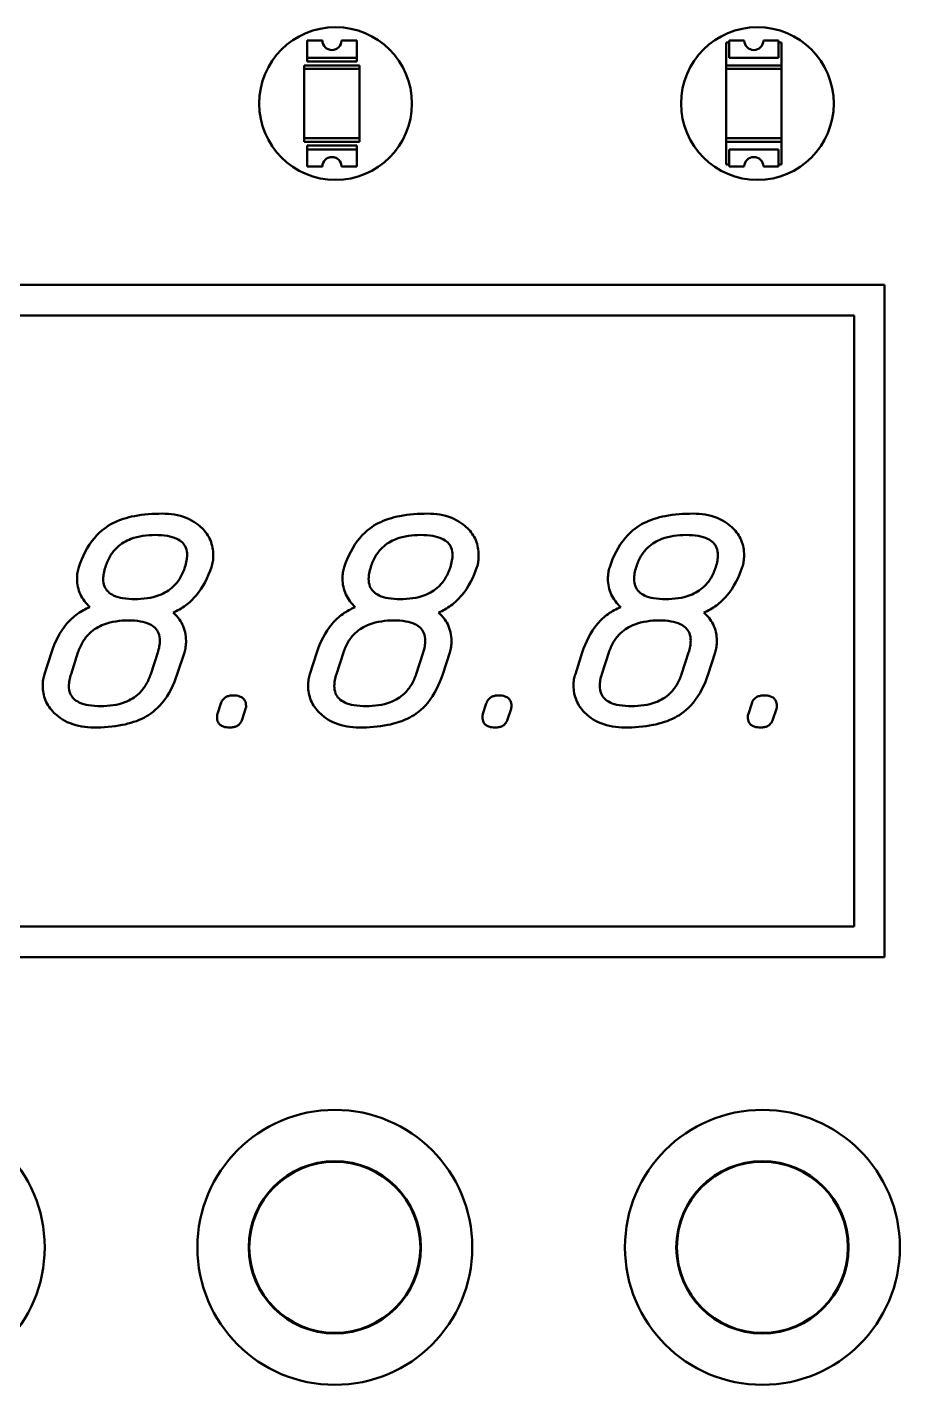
# Model space of a CAD drawing. Header units: millimetres. Extents: x 2121 to 4904, y 892 to 1933.
# Drawn here: x 2427.03 to 2448.46, y 1606.63 to 1639.96 of the extents above; entities that cross this region are included whole.
import ezdxf

# ---------------------------------------------------------------- set-up
doc = ezdxf.new("R2010")
doc.units = ezdxf.units.MM
doc.header["$LTSCALE"] = 1.8
doc.layers.add('외형선(ISO)', color=7, linetype='Continuous', lineweight=50)

msp = doc.modelspace()

# ---------------------------------------------------------------- linework, layer by layer
at = {"layer": '외형선(ISO)', "color": 7}
for p, q in [((2433.904, 1639.633), (2434.279, 1639.633)), ((2433.904, 1639.211), (2433.904, 1639.633)), ((2434.748, 1639.633), (2435.123, 1639.633)), ((2435.123, 1639.633), (2435.123, 1639.211)), ((2444.264, 1639.586), (2444.194, 1639.586)), ((2444.194, 1639.586), (2444.194, 1639.023)), ((2444.264, 1639.633), (2444.639, 1639.633)), ((2444.264, 1639.211), (2444.264, 1639.633)), ((2445.108, 1639.633), (2445.483, 1639.633)), ((2445.483, 1639.633), (2445.483, 1639.211)), ((2445.553, 1639.586), (2445.483, 1639.586)), ((2445.553, 1639.023), (2445.553, 1639.586)), ((2433.904, 1639.211), (2435.123, 1639.211)), ((2433.904, 1639.117), (2433.904, 1639.211)), ((2435.123, 1639.117), (2433.904, 1639.117)), ((2435.123, 1639.211), (2435.123, 1639.117)), ((2444.264, 1639.211), (2445.483, 1639.211)), ((2433.834, 1639.023), (2433.834, 1638.937)), ((2435.194, 1639.023), (2433.834, 1639.023)), ((2433.834, 1638.937), (2435.194, 1638.937)), ((2433.834, 1637.235), (2433.834, 1638.937)), ((2435.194, 1638.937), (2435.194, 1639.023)), ((2435.194, 1638.937), (2435.194, 1637.235)), ((2444.194, 1639.023), (2444.194, 1638.937)), ((2445.553, 1639.023), (2444.194, 1639.023)), ((2444.194, 1638.937), (2445.553, 1638.937)), ((2444.194, 1637.235), (2444.194, 1638.937)), ((2445.553, 1638.937), (2445.553, 1639.023)), ((2445.553, 1638.937), (2445.553, 1637.235)), ((2435.194, 1637.235), (2433.834, 1637.235)), ((2433.834, 1637.235), (2433.834, 1637.148)), ((2433.834, 1637.148), (2435.194, 1637.148)), ((2435.194, 1637.235), (2435.194, 1637.148)), ((2445.553, 1637.235), (2444.194, 1637.235)), ((2444.194, 1637.235), (2444.194, 1637.148)), ((2444.194, 1637.148), (2444.194, 1636.586)), ((2444.194, 1637.148), (2445.553, 1637.148)), ((2445.553, 1637.235), (2445.553, 1637.148)), ((2445.553, 1636.586), (2445.553, 1637.148)), ((2433.904, 1637.055), (2435.123, 1637.055)), ((2433.904, 1636.961), (2433.904, 1637.055)), ((2435.123, 1636.961), (2433.904, 1636.961)), ((2433.904, 1636.539), (2433.904, 1636.961)), ((2435.123, 1637.055), (2435.123, 1636.961)), ((2435.123, 1636.961), (2435.123, 1636.539)), ((2445.483, 1636.961), (2444.264, 1636.961)), ((2444.264, 1636.539), (2444.264, 1636.961)), ((2445.483, 1636.961), (2445.483, 1636.539)), ((2434.279, 1636.539), (2433.904, 1636.539)), ((2435.123, 1636.539), (2434.748, 1636.539)), ((2444.194, 1636.586), (2444.264, 1636.586)), ((2444.639, 1636.539), (2444.264, 1636.539)), ((2445.483, 1636.539), (2445.108, 1636.539)), ((2445.483, 1636.586), (2445.553, 1636.586)), ((2410.584, 1633.633), (2448.084, 1633.633)), ((2448.084, 1633.633), (2448.084, 1617.133)), ((2411.334, 1632.883), (2447.334, 1632.883)), ((2447.334, 1632.883), (2447.334, 1617.883)), ((2427.625, 1624.61), (2427.455, 1624.081)), ((2428.106, 1624.081), (2428.277, 1624.61)), ((2430.235, 1624.61), (2430.064, 1624.081)), ((2430.716, 1624.081), (2430.891, 1624.61)), ((2434.143, 1624.61), (2433.972, 1624.081)), ((2434.624, 1624.081), (2434.794, 1624.61)), ((2436.753, 1624.61), (2436.582, 1624.081)), ((2437.233, 1624.081), (2437.408, 1624.61)), ((2440.661, 1624.61), (2440.49, 1624.081)), ((2441.141, 1624.081), (2441.312, 1624.61)), ((2443.27, 1624.61), (2443.1, 1624.081)), ((2443.751, 1624.081), (2443.926, 1624.61)), ((2431.787, 1623.36), (2431.704, 1623.102)), ((2432.307, 1622.966), (2432.394, 1623.224)), ((2438.304, 1623.36), (2438.221, 1623.102)), ((2438.825, 1622.966), (2438.912, 1623.224)), ((2444.822, 1623.36), (2444.739, 1623.102)), ((2445.342, 1622.966), (2445.43, 1623.224)), ((2447.334, 1617.883), (2411.334, 1617.883)), ((2448.084, 1617.133), (2410.584, 1617.133)), ((2432.496, 1610.233), (2432.481, 1610.233)), ((2436.687, 1610.233), (2436.672, 1610.233)), ((2442.996, 1610.233), (2442.981, 1610.233)), ((2447.187, 1610.233), (2447.172, 1610.233)), ((2432.481, 1609.783), (2432.496, 1609.783)), ((2436.672, 1609.783), (2436.687, 1609.783)), ((2442.981, 1609.783), (2442.996, 1609.783)), ((2447.172, 1609.783), (2447.187, 1609.783))]:
    msp.add_line(p, q, dxfattribs=at)
for centre, radius in [((2434.602, 1638.086), 1.875), ((2444.961, 1638.086), 1.875), ((2424.084, 1610.008), 3.375), ((2434.584, 1610.008), 3.375), ((2445.084, 1610.008), 3.375), ((2434.584, 1610.008), 2.115), ((2434.584, 1610.008), 2.1), ((2445.084, 1610.008), 2.115), ((2445.084, 1610.008), 2.1)]:
    msp.add_circle(centre, radius, dxfattribs=at)
for centre, start, end in [((2434.514, 1639.633), 180, 0), ((2444.873, 1639.633), 180, 0), ((2434.514, 1636.539), 0, 180), ((2444.873, 1636.539), 0, 180)]:
    msp.add_arc(centre, 0.234, start, end, dxfattribs=at)
for points, knots in [([(2430.344, 1628.019), (2430.118, 1628.019), (2429.884, 1628.004), (2429.478, 1627.924), (2429.295, 1627.869), (2429.003, 1627.718), (2428.84, 1627.611), (2428.506, 1627.213), (2428.385, 1626.964), (2428.298, 1626.708)], [-0.2492526, -0.2492526, -0.2492526, -0.2492526, -0.1695753, -0.1695753, -0.1037794, -0.1037794, -0.0540017, -0.0540017, 0, 0, 0, 0]), ([(2431.599, 1626.992), (2431.599, 1627.121), (2431.577, 1627.247), (2431.48, 1627.478), (2431.412, 1627.576), (2431.249, 1627.736), (2431.124, 1627.838), (2430.748, 1627.99), (2430.547, 1628.019), (2430.344, 1628.019)], [-0.1759804, -0.1759804, -0.1759804, -0.1759804, -0.1269658, -0.1269658, -0.0809876, -0.0809876, -0.0404742, -0.0404742, 0, 0, 0, 0]), ([(2436.862, 1628.019), (2436.636, 1628.019), (2436.402, 1628.004), (2435.996, 1627.924), (2435.813, 1627.869), (2435.521, 1627.718), (2435.357, 1627.611), (2435.024, 1627.213), (2434.902, 1626.964), (2434.816, 1626.708)], [-0.2492526, -0.2492526, -0.2492526, -0.2492526, -0.1695753, -0.1695753, -0.1037794, -0.1037794, -0.0540017, -0.0540017, 0, 0, 0, 0]), ([(2438.116, 1626.992), (2438.116, 1627.121), (2438.095, 1627.247), (2437.998, 1627.478), (2437.929, 1627.576), (2437.767, 1627.736), (2437.642, 1627.838), (2437.266, 1627.99), (2437.064, 1628.019), (2436.862, 1628.019)], [-0.1759804, -0.1759804, -0.1759804, -0.1759804, -0.1269658, -0.1269658, -0.0809876, -0.0809876, -0.0404742, -0.0404742, 0, 0, 0, 0]), ([(2443.38, 1628.019), (2443.153, 1628.019), (2442.92, 1628.004), (2442.514, 1627.924), (2442.331, 1627.869), (2442.038, 1627.718), (2441.875, 1627.611), (2441.542, 1627.213), (2441.42, 1626.964), (2441.334, 1626.708)], [-0.2492526, -0.2492526, -0.2492526, -0.2492526, -0.1695753, -0.1695753, -0.1037794, -0.1037794, -0.0540017, -0.0540017, 0, 0, 0, 0]), ([(2444.634, 1626.992), (2444.634, 1627.121), (2444.613, 1627.247), (2444.516, 1627.478), (2444.447, 1627.576), (2444.285, 1627.736), (2444.159, 1627.838), (2443.784, 1627.99), (2443.582, 1628.019), (2443.38, 1628.019)], [-0.1759804, -0.1759804, -0.1759804, -0.1759804, -0.1269658, -0.1269658, -0.0809876, -0.0809876, -0.0404742, -0.0404742, 0, 0, 0, 0]), ([(2428.95, 1626.708), (2428.979, 1626.801), (2429.017, 1626.891), (2429.114, 1627.053), (2429.17, 1627.124), (2429.335, 1627.281), (2429.451, 1627.35), (2429.766, 1627.47), (2429.973, 1627.495), (2430.174, 1627.495)], [-0.1051104, -0.1051104, -0.1051104, -0.1051104, -0.0856042, -0.0856042, -0.0673949, -0.0673949, -0.040092, -0.040092, 0, 0, 0, 0]), ([(2430.174, 1627.495), (2430.273, 1627.495), (2430.376, 1627.489), (2430.551, 1627.459), (2430.631, 1627.437), (2430.753, 1627.379), (2430.8, 1627.348), (2430.876, 1627.272), (2430.904, 1627.23), (2430.947, 1627.125), (2430.956, 1627.063), (2430.956, 1627.001)], [-0.06957685, -0.06957685, -0.06957685, -0.06957685, -0.04972908, -0.04972908, -0.03398166, -0.03398166, -0.02271437, -0.02271437, -0.01241075, -0.01241075, 0, 0, 0, 0]), ([(2435.467, 1626.708), (2435.496, 1626.801), (2435.535, 1626.891), (2435.632, 1627.053), (2435.688, 1627.124), (2435.853, 1627.281), (2435.969, 1627.35), (2436.284, 1627.47), (2436.491, 1627.495), (2436.691, 1627.495)], [-0.1051104, -0.1051104, -0.1051104, -0.1051104, -0.0856042, -0.0856042, -0.0673949, -0.0673949, -0.040092, -0.040092, 0, 0, 0, 0]), ([(2436.691, 1627.495), (2436.79, 1627.495), (2436.894, 1627.489), (2437.069, 1627.459), (2437.148, 1627.437), (2437.27, 1627.379), (2437.318, 1627.348), (2437.394, 1627.272), (2437.422, 1627.23), (2437.465, 1627.125), (2437.474, 1627.063), (2437.474, 1627.001)], [-0.06957685, -0.06957685, -0.06957685, -0.06957685, -0.04972908, -0.04972908, -0.03398166, -0.03398166, -0.02271437, -0.02271437, -0.01241075, -0.01241075, 0, 0, 0, 0]), ([(2441.985, 1626.708), (2442.014, 1626.801), (2442.052, 1626.891), (2442.149, 1627.053), (2442.205, 1627.124), (2442.371, 1627.281), (2442.487, 1627.35), (2442.802, 1627.47), (2443.009, 1627.495), (2443.209, 1627.495)], [-0.1051104, -0.1051104, -0.1051104, -0.1051104, -0.0856042, -0.0856042, -0.0673949, -0.0673949, -0.040092, -0.040092, 0, 0, 0, 0]), ([(2443.209, 1627.495), (2443.308, 1627.495), (2443.412, 1627.489), (2443.587, 1627.459), (2443.666, 1627.437), (2443.788, 1627.379), (2443.835, 1627.348), (2443.912, 1627.272), (2443.94, 1627.23), (2443.982, 1627.125), (2443.992, 1627.063), (2443.992, 1627.001)], [-0.06957685, -0.06957685, -0.06957685, -0.06957685, -0.04972908, -0.04972908, -0.03398166, -0.03398166, -0.02271437, -0.02271437, -0.01241075, -0.01241075, 0, 0, 0, 0]), ([(2430.956, 1627.001), (2430.956, 1626.956), (2430.951, 1626.91), (2430.934, 1626.813), (2430.92, 1626.76), (2430.904, 1626.708)], [-0.01971232, -0.01971232, -0.01971232, -0.01971232, -0.0107891, -0.0107891, 0, 0, 0, 0]), ([(2431.555, 1626.708), (2431.57, 1626.752), (2431.581, 1626.797), (2431.595, 1626.892), (2431.599, 1626.942), (2431.599, 1626.992)], [-0.01925722, -0.01925722, -0.01925722, -0.01925722, -0.01001082, -0.01001082, 0, 0, 0, 0]), ([(2437.474, 1627.001), (2437.474, 1626.956), (2437.469, 1626.91), (2437.451, 1626.813), (2437.437, 1626.76), (2437.421, 1626.708)], [-0.01971232, -0.01971232, -0.01971232, -0.01971232, -0.0107891, -0.0107891, 0, 0, 0, 0]), ([(2438.073, 1626.708), (2438.088, 1626.752), (2438.099, 1626.797), (2438.113, 1626.892), (2438.116, 1626.942), (2438.116, 1626.992)], [-0.01925722, -0.01925722, -0.01925722, -0.01925722, -0.01001082, -0.01001082, 0, 0, 0, 0]), ([(2443.992, 1627.001), (2443.992, 1626.956), (2443.986, 1626.91), (2443.969, 1626.813), (2443.955, 1626.76), (2443.939, 1626.708)], [-0.01971232, -0.01971232, -0.01971232, -0.01971232, -0.0107891, -0.0107891, 0, 0, 0, 0]), ([(2444.59, 1626.708), (2444.606, 1626.752), (2444.616, 1626.797), (2444.631, 1626.892), (2444.634, 1626.942), (2444.634, 1626.992)], [-0.01925722, -0.01925722, -0.01925722, -0.01925722, -0.01001082, -0.01001082, 0, 0, 0, 0]), ([(2428.298, 1626.708), (2428.283, 1626.665), (2428.273, 1626.621), (2428.258, 1626.526), (2428.255, 1626.475), (2428.255, 1626.424)], [-0.01923036, -0.01923036, -0.01923036, -0.01923036, -0.01013747, -0.01013747, 0, 0, 0, 0]), ([(2428.897, 1626.415), (2428.897, 1626.46), (2428.903, 1626.506), (2428.92, 1626.603), (2428.934, 1626.656), (2428.95, 1626.708)], [-0.01971232, -0.01971232, -0.01971232, -0.01971232, -0.0107891, -0.0107891, 0, 0, 0, 0]), ([(2430.904, 1626.708), (2430.875, 1626.615), (2430.837, 1626.525), (2430.74, 1626.364), (2430.684, 1626.293), (2430.518, 1626.136), (2430.401, 1626.067), (2430.083, 1625.946), (2429.874, 1625.921), (2429.671, 1625.921)], [-0.105604, -0.105604, -0.105604, -0.105604, -0.0861489, -0.0861489, -0.0679576, -0.0679576, -0.0405215, -0.0405215, 0, 0, 0, 0]), ([(2430.611, 1625.589), (2430.72, 1625.635), (2430.822, 1625.693), (2431.014, 1625.835), (2431.1, 1625.917), (2431.349, 1626.212), (2431.47, 1626.456), (2431.555, 1626.708)], [-0.1009025, -0.1009025, -0.1009025, -0.1009025, -0.0772262, -0.0772262, -0.0533057, -0.0533057, 0, 0, 0, 0]), ([(2434.816, 1626.708), (2434.801, 1626.665), (2434.79, 1626.621), (2434.776, 1626.526), (2434.772, 1626.475), (2434.772, 1626.424)], [-0.01923036, -0.01923036, -0.01923036, -0.01923036, -0.01013747, -0.01013747, 0, 0, 0, 0]), ([(2435.415, 1626.415), (2435.415, 1626.46), (2435.42, 1626.506), (2435.438, 1626.603), (2435.452, 1626.656), (2435.467, 1626.708)], [-0.01971232, -0.01971232, -0.01971232, -0.01971232, -0.0107891, -0.0107891, 0, 0, 0, 0]), ([(2437.421, 1626.708), (2437.392, 1626.615), (2437.354, 1626.525), (2437.257, 1626.364), (2437.201, 1626.293), (2437.035, 1626.136), (2436.919, 1626.067), (2436.601, 1625.946), (2436.391, 1625.921), (2436.189, 1625.921)], [-0.105604, -0.105604, -0.105604, -0.105604, -0.0861489, -0.0861489, -0.0679576, -0.0679576, -0.0405215, -0.0405215, 0, 0, 0, 0]), ([(2437.129, 1625.589), (2437.238, 1625.635), (2437.34, 1625.693), (2437.531, 1625.835), (2437.617, 1625.917), (2437.867, 1626.212), (2437.987, 1626.456), (2438.073, 1626.708)], [-0.1009025, -0.1009025, -0.1009025, -0.1009025, -0.0772262, -0.0772262, -0.0533057, -0.0533057, 0, 0, 0, 0]), ([(2441.334, 1626.708), (2441.318, 1626.665), (2441.308, 1626.621), (2441.293, 1626.526), (2441.29, 1626.475), (2441.29, 1626.424)], [-0.01923036, -0.01923036, -0.01923036, -0.01923036, -0.01013747, -0.01013747, 0, 0, 0, 0]), ([(2441.933, 1626.415), (2441.933, 1626.46), (2441.938, 1626.506), (2441.955, 1626.603), (2441.969, 1626.656), (2441.985, 1626.708)], [-0.01971232, -0.01971232, -0.01971232, -0.01971232, -0.0107891, -0.0107891, 0, 0, 0, 0]), ([(2443.939, 1626.708), (2443.91, 1626.615), (2443.872, 1626.525), (2443.775, 1626.364), (2443.719, 1626.293), (2443.553, 1626.136), (2443.436, 1626.067), (2443.118, 1625.946), (2442.909, 1625.921), (2442.706, 1625.921)], [-0.105604, -0.105604, -0.105604, -0.105604, -0.0861489, -0.0861489, -0.0679576, -0.0679576, -0.0405215, -0.0405215, 0, 0, 0, 0]), ([(2443.646, 1625.589), (2443.755, 1625.635), (2443.858, 1625.693), (2444.049, 1625.835), (2444.135, 1625.917), (2444.384, 1626.212), (2444.505, 1626.456), (2444.59, 1626.708)], [-0.1009025, -0.1009025, -0.1009025, -0.1009025, -0.0772262, -0.0772262, -0.0533057, -0.0533057, 0, 0, 0, 0]), ([(2428.255, 1626.424), (2428.255, 1626.356), (2428.261, 1626.288), (2428.289, 1626.157), (2428.31, 1626.095), (2428.392, 1625.916), (2428.473, 1625.813), (2428.569, 1625.724)], [-0.05306697, -0.05306697, -0.05306697, -0.05306697, -0.03943906, -0.03943906, -0.02626191, -0.02626191, 0, 0, 0, 0]), ([(2429.671, 1625.921), (2429.574, 1625.921), (2429.472, 1625.927), (2429.3, 1625.957), (2429.222, 1625.978), (2429.101, 1626.035), (2429.054, 1626.066), (2428.978, 1626.142), (2428.95, 1626.185), (2428.907, 1626.291), (2428.897, 1626.353), (2428.897, 1626.415)], [-0.06908407, -0.06908407, -0.06908407, -0.06908407, -0.0495896, -0.0495896, -0.03407812, -0.03407812, -0.02283564, -0.02283564, -0.01249575, -0.01249575, 0, 0, 0, 0]), ([(2434.772, 1626.424), (2434.772, 1626.356), (2434.779, 1626.288), (2434.807, 1626.157), (2434.827, 1626.095), (2434.91, 1625.916), (2434.99, 1625.813), (2435.087, 1625.724)], [-0.05306697, -0.05306697, -0.05306697, -0.05306697, -0.03943906, -0.03943906, -0.02626191, -0.02626191, 0, 0, 0, 0]), ([(2436.189, 1625.921), (2436.091, 1625.921), (2435.99, 1625.927), (2435.818, 1625.957), (2435.74, 1625.978), (2435.619, 1626.035), (2435.571, 1626.066), (2435.495, 1626.142), (2435.467, 1626.185), (2435.424, 1626.291), (2435.415, 1626.353), (2435.415, 1626.415)], [-0.06908407, -0.06908407, -0.06908407, -0.06908407, -0.0495896, -0.0495896, -0.03407812, -0.03407812, -0.02283564, -0.02283564, -0.01249575, -0.01249575, 0, 0, 0, 0]), ([(2441.29, 1626.424), (2441.29, 1626.356), (2441.297, 1626.288), (2441.324, 1626.157), (2441.345, 1626.095), (2441.428, 1625.916), (2441.508, 1625.813), (2441.605, 1625.724)], [-0.05306697, -0.05306697, -0.05306697, -0.05306697, -0.03943906, -0.03943906, -0.02626191, -0.02626191, 0, 0, 0, 0]), ([(2442.706, 1625.921), (2442.609, 1625.921), (2442.508, 1625.927), (2442.335, 1625.957), (2442.257, 1625.978), (2442.136, 1626.035), (2442.089, 1626.066), (2442.013, 1626.142), (2441.985, 1626.185), (2441.942, 1626.291), (2441.933, 1626.353), (2441.933, 1626.415)], [-0.06908407, -0.06908407, -0.06908407, -0.06908407, -0.0495896, -0.0495896, -0.03407812, -0.03407812, -0.02283564, -0.02283564, -0.01249575, -0.01249575, 0, 0, 0, 0]), ([(2428.569, 1625.724), (2428.459, 1625.68), (2428.356, 1625.624), (2428.163, 1625.485), (2428.076, 1625.404), (2427.826, 1625.109), (2427.708, 1624.864), (2427.625, 1624.61)], [-0.100957, -0.100957, -0.100957, -0.100957, -0.0772493, -0.0772493, -0.0533747, -0.0533747, 0, 0, 0, 0]), ([(2430.93, 1624.894), (2430.93, 1624.966), (2430.923, 1625.038), (2430.892, 1625.177), (2430.869, 1625.242), (2430.782, 1625.414), (2430.704, 1625.508), (2430.611, 1625.589)], [-0.05306065, -0.05306065, -0.05306065, -0.05306065, -0.03856375, -0.03856375, -0.02470731, -0.02470731, 0, 0, 0, 0]), ([(2435.087, 1625.724), (2434.977, 1625.68), (2434.873, 1625.624), (2434.68, 1625.485), (2434.594, 1625.404), (2434.344, 1625.109), (2434.225, 1624.864), (2434.143, 1624.61)], [-0.100957, -0.100957, -0.100957, -0.100957, -0.0772493, -0.0772493, -0.0533747, -0.0533747, 0, 0, 0, 0]), ([(2437.448, 1624.894), (2437.448, 1624.966), (2437.441, 1625.038), (2437.409, 1625.177), (2437.386, 1625.242), (2437.3, 1625.414), (2437.222, 1625.508), (2437.129, 1625.589)], [-0.05306065, -0.05306065, -0.05306065, -0.05306065, -0.03856375, -0.03856375, -0.02470731, -0.02470731, 0, 0, 0, 0]), ([(2441.605, 1625.724), (2441.495, 1625.68), (2441.391, 1625.624), (2441.198, 1625.485), (2441.112, 1625.404), (2440.862, 1625.109), (2440.743, 1624.864), (2440.661, 1624.61)], [-0.100957, -0.100957, -0.100957, -0.100957, -0.0772493, -0.0772493, -0.0533747, -0.0533747, 0, 0, 0, 0]), ([(2443.965, 1624.894), (2443.965, 1624.966), (2443.958, 1625.038), (2443.927, 1625.177), (2443.904, 1625.242), (2443.818, 1625.414), (2443.74, 1625.508), (2443.646, 1625.589)], [-0.05306065, -0.05306065, -0.05306065, -0.05306065, -0.03856375, -0.03856375, -0.02470731, -0.02470731, 0, 0, 0, 0]), ([(2428.277, 1624.61), (2428.307, 1624.702), (2428.346, 1624.79), (2428.443, 1624.95), (2428.499, 1625.02), (2428.665, 1625.178), (2428.783, 1625.249), (2429.102, 1625.371), (2429.311, 1625.397), (2429.514, 1625.397)], [-0.1057103, -0.1057103, -0.1057103, -0.1057103, -0.0864105, -0.0864105, -0.0683639, -0.0683639, -0.0405221, -0.0405221, 0, 0, 0, 0]), ([(2429.514, 1625.397), (2429.611, 1625.397), (2429.712, 1625.391), (2429.885, 1625.361), (2429.963, 1625.34), (2430.084, 1625.283), (2430.131, 1625.252), (2430.207, 1625.175), (2430.235, 1625.133), (2430.278, 1625.027), (2430.287, 1624.965), (2430.287, 1624.903)], [-0.06908407, -0.06908407, -0.06908407, -0.06908407, -0.0495896, -0.0495896, -0.03407812, -0.03407812, -0.02283564, -0.02283564, -0.01249575, -0.01249575, 0, 0, 0, 0]), ([(2434.794, 1624.61), (2434.824, 1624.702), (2434.863, 1624.79), (2434.961, 1624.95), (2435.016, 1625.02), (2435.183, 1625.178), (2435.301, 1625.249), (2435.62, 1625.371), (2435.829, 1625.397), (2436.031, 1625.397)], [-0.1057103, -0.1057103, -0.1057103, -0.1057103, -0.0864105, -0.0864105, -0.0683639, -0.0683639, -0.0405221, -0.0405221, 0, 0, 0, 0]), ([(2436.031, 1625.397), (2436.129, 1625.397), (2436.23, 1625.391), (2436.402, 1625.361), (2436.48, 1625.34), (2436.601, 1625.283), (2436.649, 1625.252), (2436.725, 1625.175), (2436.753, 1625.133), (2436.796, 1625.027), (2436.805, 1624.965), (2436.805, 1624.903)], [-0.06908407, -0.06908407, -0.06908407, -0.06908407, -0.0495896, -0.0495896, -0.03407812, -0.03407812, -0.02283564, -0.02283564, -0.01249575, -0.01249575, 0, 0, 0, 0]), ([(2441.312, 1624.61), (2441.342, 1624.702), (2441.381, 1624.79), (2441.478, 1624.95), (2441.534, 1625.02), (2441.7, 1625.178), (2441.818, 1625.249), (2442.138, 1625.371), (2442.346, 1625.397), (2442.549, 1625.397)], [-0.1057103, -0.1057103, -0.1057103, -0.1057103, -0.0864105, -0.0864105, -0.0683639, -0.0683639, -0.0405221, -0.0405221, 0, 0, 0, 0]), ([(2442.549, 1625.397), (2442.646, 1625.397), (2442.748, 1625.391), (2442.92, 1625.361), (2442.998, 1625.34), (2443.119, 1625.283), (2443.166, 1625.252), (2443.242, 1625.175), (2443.27, 1625.133), (2443.313, 1625.027), (2443.323, 1624.965), (2443.323, 1624.903)], [-0.06908407, -0.06908407, -0.06908407, -0.06908407, -0.0495896, -0.0495896, -0.03407812, -0.03407812, -0.02283564, -0.02283564, -0.01249575, -0.01249575, 0, 0, 0, 0]), ([(2430.287, 1624.903), (2430.287, 1624.855), (2430.283, 1624.808), (2430.265, 1624.71), (2430.251, 1624.659), (2430.235, 1624.61)], [-0.01989755, -0.01989755, -0.01989755, -0.01989755, -0.01044879, -0.01044879, 0, 0, 0, 0]), ([(2430.891, 1624.61), (2430.904, 1624.654), (2430.914, 1624.7), (2430.927, 1624.795), (2430.93, 1624.845), (2430.93, 1624.894)], [-0.01920575, -0.01920575, -0.01920575, -0.01920575, -0.00986769, -0.00986769, 0, 0, 0, 0]), ([(2436.805, 1624.903), (2436.805, 1624.855), (2436.8, 1624.808), (2436.783, 1624.71), (2436.769, 1624.659), (2436.753, 1624.61)], [-0.01989755, -0.01989755, -0.01989755, -0.01989755, -0.01044879, -0.01044879, 0, 0, 0, 0]), ([(2437.408, 1624.61), (2437.422, 1624.654), (2437.431, 1624.7), (2437.445, 1624.795), (2437.448, 1624.845), (2437.448, 1624.894)], [-0.01920575, -0.01920575, -0.01920575, -0.01920575, -0.00986769, -0.00986769, 0, 0, 0, 0]), ([(2443.323, 1624.903), (2443.323, 1624.855), (2443.318, 1624.808), (2443.3, 1624.71), (2443.287, 1624.659), (2443.27, 1624.61)], [-0.01989755, -0.01989755, -0.01989755, -0.01989755, -0.01044879, -0.01044879, 0, 0, 0, 0]), ([(2443.926, 1624.61), (2443.939, 1624.654), (2443.949, 1624.7), (2443.962, 1624.795), (2443.965, 1624.845), (2443.965, 1624.894)], [-0.01920575, -0.01920575, -0.01920575, -0.01920575, -0.00986769, -0.00986769, 0, 0, 0, 0]), ([(2427.455, 1624.081), (2427.44, 1624.036), (2427.429, 1623.991), (2427.414, 1623.895), (2427.411, 1623.846), (2427.411, 1623.797)], [-0.01927353, -0.01927353, -0.01927353, -0.01927353, -0.00987909, -0.00987909, 0, 0, 0, 0]), ([(2427.411, 1623.797), (2427.411, 1623.672), (2427.432, 1623.55), (2427.528, 1623.32), (2427.599, 1623.22), (2427.768, 1623.053), (2427.894, 1622.95), (2428.267, 1622.799), (2428.466, 1622.769), (2428.666, 1622.769)], [-0.1709096, -0.1709096, -0.1709096, -0.1709096, -0.125717, -0.125717, -0.0805637, -0.0805637, -0.0399393, -0.0399393, 0, 0, 0, 0]), ([(2428.054, 1623.788), (2428.054, 1623.835), (2428.058, 1623.882), (2428.076, 1623.98), (2428.09, 1624.031), (2428.106, 1624.081)], [-0.01989755, -0.01989755, -0.01989755, -0.01989755, -0.01044879, -0.01044879, 0, 0, 0, 0]), ([(2428.836, 1623.294), (2428.737, 1623.294), (2428.634, 1623.3), (2428.458, 1623.33), (2428.379, 1623.351), (2428.257, 1623.409), (2428.21, 1623.44), (2428.134, 1623.517), (2428.106, 1623.559), (2428.063, 1623.664), (2428.054, 1623.726), (2428.054, 1623.788)], [-0.06957685, -0.06957685, -0.06957685, -0.06957685, -0.04972908, -0.04972908, -0.03398166, -0.03398166, -0.02271437, -0.02271437, -0.01241075, -0.01241075, 0, 0, 0, 0]), ([(2428.666, 1622.769), (2428.897, 1622.769), (2429.137, 1622.786), (2429.552, 1622.869), (2429.739, 1622.927), (2430.038, 1623.085), (2430.196, 1623.192), (2430.516, 1623.582), (2430.633, 1623.829), (2430.716, 1624.081)], [-0.2396282, -0.2396282, -0.2396282, -0.2396282, -0.1637242, -0.1637242, -0.1009864, -0.1009864, -0.0530192, -0.0530192, 0, 0, 0, 0]), ([(2430.064, 1624.081), (2430.034, 1623.989), (2429.995, 1623.9), (2429.898, 1623.74), (2429.842, 1623.669), (2429.676, 1623.511), (2429.559, 1623.441), (2429.242, 1623.319), (2429.037, 1623.294), (2428.836, 1623.294)], [-0.1052151, -0.1052151, -0.1052151, -0.1052151, -0.0858617, -0.0858617, -0.0677944, -0.0677944, -0.0400855, -0.0400855, 0, 0, 0, 0]), ([(2433.972, 1624.081), (2433.958, 1624.036), (2433.947, 1623.991), (2433.932, 1623.895), (2433.929, 1623.846), (2433.929, 1623.797)], [-0.01927353, -0.01927353, -0.01927353, -0.01927353, -0.00987909, -0.00987909, 0, 0, 0, 0]), ([(2433.929, 1623.797), (2433.929, 1623.672), (2433.95, 1623.55), (2434.046, 1623.32), (2434.117, 1623.22), (2434.285, 1623.053), (2434.411, 1622.95), (2434.785, 1622.799), (2434.984, 1622.769), (2435.183, 1622.769)], [-0.1709096, -0.1709096, -0.1709096, -0.1709096, -0.125717, -0.125717, -0.0805637, -0.0805637, -0.0399393, -0.0399393, 0, 0, 0, 0]), ([(2434.571, 1623.788), (2434.571, 1623.835), (2434.576, 1623.882), (2434.594, 1623.98), (2434.607, 1624.031), (2434.624, 1624.081)], [-0.01989755, -0.01989755, -0.01989755, -0.01989755, -0.01044879, -0.01044879, 0, 0, 0, 0]), ([(2435.354, 1623.294), (2435.255, 1623.294), (2435.151, 1623.3), (2434.976, 1623.33), (2434.897, 1623.351), (2434.775, 1623.409), (2434.727, 1623.44), (2434.651, 1623.517), (2434.623, 1623.559), (2434.581, 1623.664), (2434.571, 1623.726), (2434.571, 1623.788)], [-0.06957685, -0.06957685, -0.06957685, -0.06957685, -0.04972908, -0.04972908, -0.03398166, -0.03398166, -0.02271437, -0.02271437, -0.01241075, -0.01241075, 0, 0, 0, 0]), ([(2435.183, 1622.769), (2435.415, 1622.769), (2435.654, 1622.786), (2436.07, 1622.869), (2436.257, 1622.927), (2436.556, 1623.085), (2436.713, 1623.192), (2437.034, 1623.582), (2437.151, 1623.829), (2437.233, 1624.081)], [-0.2396282, -0.2396282, -0.2396282, -0.2396282, -0.1637242, -0.1637242, -0.1009864, -0.1009864, -0.0530192, -0.0530192, 0, 0, 0, 0]), ([(2436.582, 1624.081), (2436.552, 1623.989), (2436.513, 1623.9), (2436.416, 1623.74), (2436.36, 1623.669), (2436.194, 1623.511), (2436.077, 1623.441), (2435.76, 1623.319), (2435.554, 1623.294), (2435.354, 1623.294)], [-0.1052151, -0.1052151, -0.1052151, -0.1052151, -0.0858617, -0.0858617, -0.0677944, -0.0677944, -0.0400855, -0.0400855, 0, 0, 0, 0]), ([(2440.49, 1624.081), (2440.475, 1624.036), (2440.464, 1623.991), (2440.45, 1623.895), (2440.446, 1623.846), (2440.446, 1623.797)], [-0.01927353, -0.01927353, -0.01927353, -0.01927353, -0.00987909, -0.00987909, 0, 0, 0, 0]), ([(2440.446, 1623.797), (2440.446, 1623.672), (2440.468, 1623.55), (2440.564, 1623.32), (2440.635, 1623.22), (2440.803, 1623.053), (2440.929, 1622.95), (2441.302, 1622.799), (2441.501, 1622.769), (2441.701, 1622.769)], [-0.1709096, -0.1709096, -0.1709096, -0.1709096, -0.125717, -0.125717, -0.0805637, -0.0805637, -0.0399393, -0.0399393, 0, 0, 0, 0]), ([(2441.089, 1623.788), (2441.089, 1623.835), (2441.094, 1623.882), (2441.111, 1623.98), (2441.125, 1624.031), (2441.141, 1624.081)], [-0.01989755, -0.01989755, -0.01989755, -0.01989755, -0.01044879, -0.01044879, 0, 0, 0, 0]), ([(2441.871, 1623.294), (2441.772, 1623.294), (2441.669, 1623.3), (2441.494, 1623.33), (2441.414, 1623.351), (2441.292, 1623.409), (2441.245, 1623.44), (2441.169, 1623.517), (2441.141, 1623.559), (2441.098, 1623.664), (2441.089, 1623.726), (2441.089, 1623.788)], [-0.06957685, -0.06957685, -0.06957685, -0.06957685, -0.04972908, -0.04972908, -0.03398166, -0.03398166, -0.02271437, -0.02271437, -0.01241075, -0.01241075, 0, 0, 0, 0]), ([(2441.701, 1622.769), (2441.933, 1622.769), (2442.172, 1622.786), (2442.587, 1622.869), (2442.774, 1622.927), (2443.074, 1623.085), (2443.231, 1623.192), (2443.552, 1623.582), (2443.669, 1623.829), (2443.751, 1624.081)], [-0.2396282, -0.2396282, -0.2396282, -0.2396282, -0.1637242, -0.1637242, -0.1009864, -0.1009864, -0.0530192, -0.0530192, 0, 0, 0, 0]), ([(2443.1, 1624.081), (2443.07, 1623.989), (2443.031, 1623.9), (2442.933, 1623.74), (2442.878, 1623.669), (2442.712, 1623.511), (2442.595, 1623.441), (2442.278, 1623.319), (2442.072, 1623.294), (2441.871, 1623.294)], [-0.1052151, -0.1052151, -0.1052151, -0.1052151, -0.0858617, -0.0858617, -0.0677944, -0.0677944, -0.0400855, -0.0400855, 0, 0, 0, 0]), ([(2432.088, 1623.556), (2432.056, 1623.556), (2432.023, 1623.554), (2431.964, 1623.541), (2431.937, 1623.532), (2431.884, 1623.503), (2431.859, 1623.484), (2431.815, 1623.43), (2431.798, 1623.396), (2431.787, 1623.36)], [-0.02611737, -0.02611737, -0.02611737, -0.02611737, -0.01964564, -0.01964564, -0.01398276, -0.01398276, -0.0075646, -0.0075646, 0, 0, 0, 0]), ([(2432.403, 1623.298), (2432.403, 1623.321), (2432.401, 1623.345), (2432.392, 1623.387), (2432.386, 1623.407), (2432.365, 1623.449), (2432.349, 1623.47), (2432.305, 1623.509), (2432.277, 1623.523), (2432.197, 1623.551), (2432.141, 1623.556), (2432.088, 1623.556)], [-0.03089014, -0.03089014, -0.03089014, -0.03089014, -0.0262839, -0.0262839, -0.02217317, -0.02217317, -0.01685765, -0.01685765, -0.01049185, -0.01049185, 0, 0, 0, 0]), ([(2438.606, 1623.556), (2438.574, 1623.556), (2438.541, 1623.554), (2438.482, 1623.541), (2438.455, 1623.532), (2438.401, 1623.503), (2438.377, 1623.484), (2438.332, 1623.43), (2438.316, 1623.396), (2438.304, 1623.36)], [-0.02611737, -0.02611737, -0.02611737, -0.02611737, -0.01964564, -0.01964564, -0.01398276, -0.01398276, -0.0075646, -0.0075646, 0, 0, 0, 0]), ([(2438.921, 1623.298), (2438.921, 1623.321), (2438.919, 1623.345), (2438.91, 1623.387), (2438.904, 1623.407), (2438.883, 1623.449), (2438.867, 1623.47), (2438.823, 1623.509), (2438.794, 1623.523), (2438.715, 1623.551), (2438.659, 1623.556), (2438.606, 1623.556)], [-0.03089014, -0.03089014, -0.03089014, -0.03089014, -0.0262839, -0.0262839, -0.02217317, -0.02217317, -0.01685765, -0.01685765, -0.01049185, -0.01049185, 0, 0, 0, 0]), ([(2445.124, 1623.556), (2445.091, 1623.556), (2445.059, 1623.554), (2444.999, 1623.541), (2444.972, 1623.532), (2444.919, 1623.503), (2444.895, 1623.484), (2444.85, 1623.43), (2444.833, 1623.396), (2444.822, 1623.36)], [-0.02611737, -0.02611737, -0.02611737, -0.02611737, -0.01964564, -0.01964564, -0.01398276, -0.01398276, -0.0075646, -0.0075646, 0, 0, 0, 0]), ([(2445.438, 1623.298), (2445.438, 1623.321), (2445.437, 1623.345), (2445.428, 1623.387), (2445.421, 1623.407), (2445.401, 1623.449), (2445.385, 1623.47), (2445.341, 1623.509), (2445.312, 1623.523), (2445.232, 1623.551), (2445.176, 1623.556), (2445.124, 1623.556)], [-0.03089014, -0.03089014, -0.03089014, -0.03089014, -0.0262839, -0.0262839, -0.02217317, -0.02217317, -0.01685765, -0.01685765, -0.01049185, -0.01049185, 0, 0, 0, 0]), ([(2431.704, 1623.102), (2431.699, 1623.092), (2431.696, 1623.081), (2431.691, 1623.056), (2431.691, 1623.041), (2431.691, 1623.027)], [-0.004992203, -0.004992203, -0.004992203, -0.004992203, -0.002805938, -0.002805938, 0, 0, 0, 0]), ([(2432.394, 1623.224), (2432.398, 1623.234), (2432.4, 1623.245), (2432.403, 1623.27), (2432.403, 1623.284), (2432.403, 1623.298)], [-0.004892519, -0.004892519, -0.004892519, -0.004892519, -0.002791626, -0.002791626, 0, 0, 0, 0]), ([(2438.221, 1623.102), (2438.216, 1623.092), (2438.213, 1623.081), (2438.209, 1623.056), (2438.208, 1623.041), (2438.208, 1623.027)], [-0.004992203, -0.004992203, -0.004992203, -0.004992203, -0.002805938, -0.002805938, 0, 0, 0, 0]), ([(2438.912, 1623.224), (2438.915, 1623.234), (2438.917, 1623.245), (2438.92, 1623.27), (2438.921, 1623.284), (2438.921, 1623.298)], [-0.004892519, -0.004892519, -0.004892519, -0.004892519, -0.002791626, -0.002791626, 0, 0, 0, 0]), ([(2444.739, 1623.102), (2444.734, 1623.092), (2444.731, 1623.081), (2444.727, 1623.056), (2444.726, 1623.041), (2444.726, 1623.027)], [-0.004992203, -0.004992203, -0.004992203, -0.004992203, -0.002805938, -0.002805938, 0, 0, 0, 0]), ([(2445.43, 1623.224), (2445.433, 1623.234), (2445.435, 1623.245), (2445.438, 1623.27), (2445.438, 1623.284), (2445.438, 1623.298)], [-0.004892519, -0.004892519, -0.004892519, -0.004892519, -0.002791626, -0.002791626, 0, 0, 0, 0]), ([(2431.691, 1623.027), (2431.691, 1623.004), (2431.692, 1622.981), (2431.701, 1622.938), (2431.708, 1622.918), (2431.729, 1622.876), (2431.744, 1622.855), (2431.789, 1622.817), (2431.817, 1622.802), (2431.897, 1622.775), (2431.953, 1622.769), (2432.005, 1622.769)], [-0.03089014, -0.03089014, -0.03089014, -0.03089014, -0.0262839, -0.0262839, -0.02217317, -0.02217317, -0.01685765, -0.01685765, -0.01049185, -0.01049185, 0, 0, 0, 0]), ([(2432.005, 1622.769), (2432.036, 1622.769), (2432.067, 1622.772), (2432.124, 1622.784), (2432.15, 1622.792), (2432.204, 1622.819), (2432.23, 1622.839), (2432.277, 1622.894), (2432.295, 1622.929), (2432.307, 1622.966)], [-0.02605506, -0.02605506, -0.02605506, -0.02605506, -0.01989248, -0.01989248, -0.01444439, -0.01444439, -0.0078256, -0.0078256, 0, 0, 0, 0]), ([(2438.208, 1623.027), (2438.208, 1623.004), (2438.21, 1622.981), (2438.219, 1622.938), (2438.225, 1622.918), (2438.246, 1622.876), (2438.262, 1622.855), (2438.306, 1622.817), (2438.335, 1622.802), (2438.415, 1622.775), (2438.471, 1622.769), (2438.523, 1622.769)], [-0.03089014, -0.03089014, -0.03089014, -0.03089014, -0.0262839, -0.0262839, -0.02217317, -0.02217317, -0.01685765, -0.01685765, -0.01049185, -0.01049185, 0, 0, 0, 0]), ([(2438.523, 1622.769), (2438.554, 1622.769), (2438.585, 1622.772), (2438.642, 1622.784), (2438.668, 1622.792), (2438.722, 1622.819), (2438.747, 1622.839), (2438.794, 1622.894), (2438.812, 1622.929), (2438.825, 1622.966)], [-0.02605506, -0.02605506, -0.02605506, -0.02605506, -0.01989248, -0.01989248, -0.01444439, -0.01444439, -0.0078256, -0.0078256, 0, 0, 0, 0]), ([(2444.726, 1623.027), (2444.726, 1623.004), (2444.728, 1622.981), (2444.737, 1622.938), (2444.743, 1622.918), (2444.764, 1622.876), (2444.78, 1622.855), (2444.824, 1622.817), (2444.852, 1622.802), (2444.932, 1622.775), (2444.988, 1622.769), (2445.041, 1622.769)], [-0.03089014, -0.03089014, -0.03089014, -0.03089014, -0.0262839, -0.0262839, -0.02217317, -0.02217317, -0.01685765, -0.01685765, -0.01049185, -0.01049185, 0, 0, 0, 0]), ([(2445.041, 1622.769), (2445.072, 1622.769), (2445.103, 1622.772), (2445.16, 1622.784), (2445.185, 1622.792), (2445.239, 1622.819), (2445.265, 1622.839), (2445.312, 1622.894), (2445.33, 1622.929), (2445.342, 1622.966)], [-0.02605506, -0.02605506, -0.02605506, -0.02605506, -0.01989248, -0.01989248, -0.01444439, -0.01444439, -0.0078256, -0.0078256, 0, 0, 0, 0])]:
    msp.add_open_spline(points, degree=3, knots=knots, dxfattribs=at)

doc.saveas('drawing.dxf')
